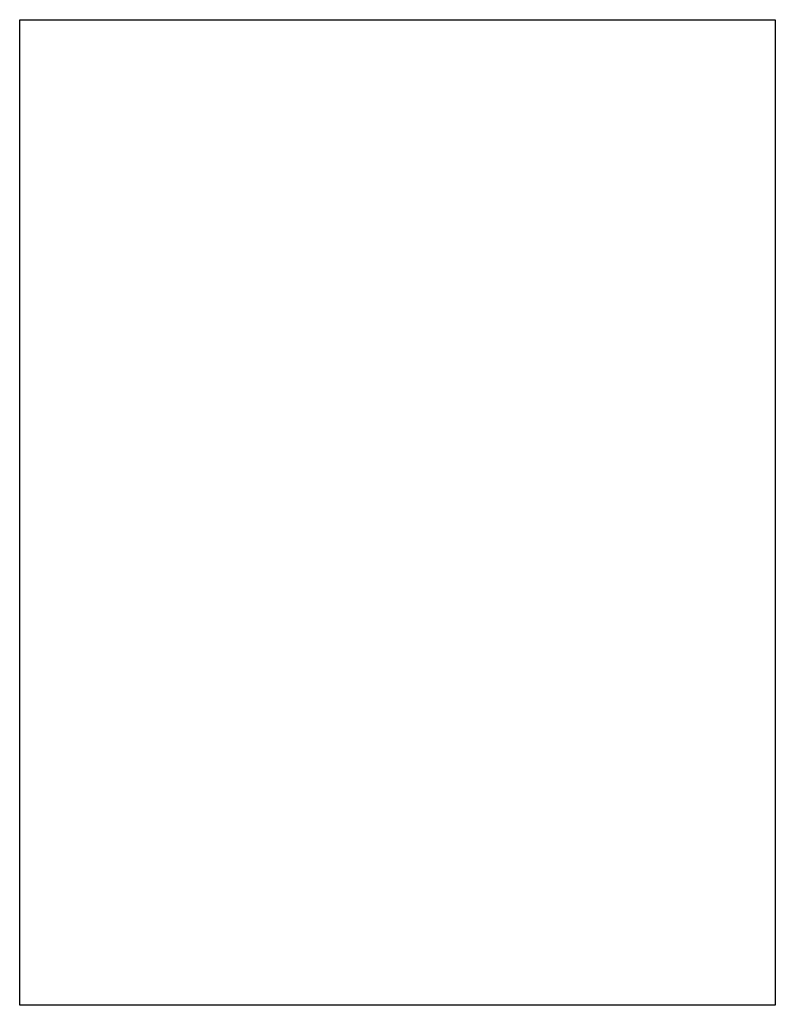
# Model space of a CAD drawing. Header units: metres. Extents: x 50 to 356, y 50 to 450.
import ezdxf

# ---------------------------------------------------------------- set-up
doc = ezdxf.new("R2010")
doc.units = ezdxf.units.M

msp = doc.modelspace()

# ---------------------------------------------------------------- linework, layer by layer
msp.add_lwpolyline([(50, 50), (50, 170.04), (50, 450), (356.42, 450), (356.42, 50), (50, 50)])

doc.saveas('drawing.dxf')
